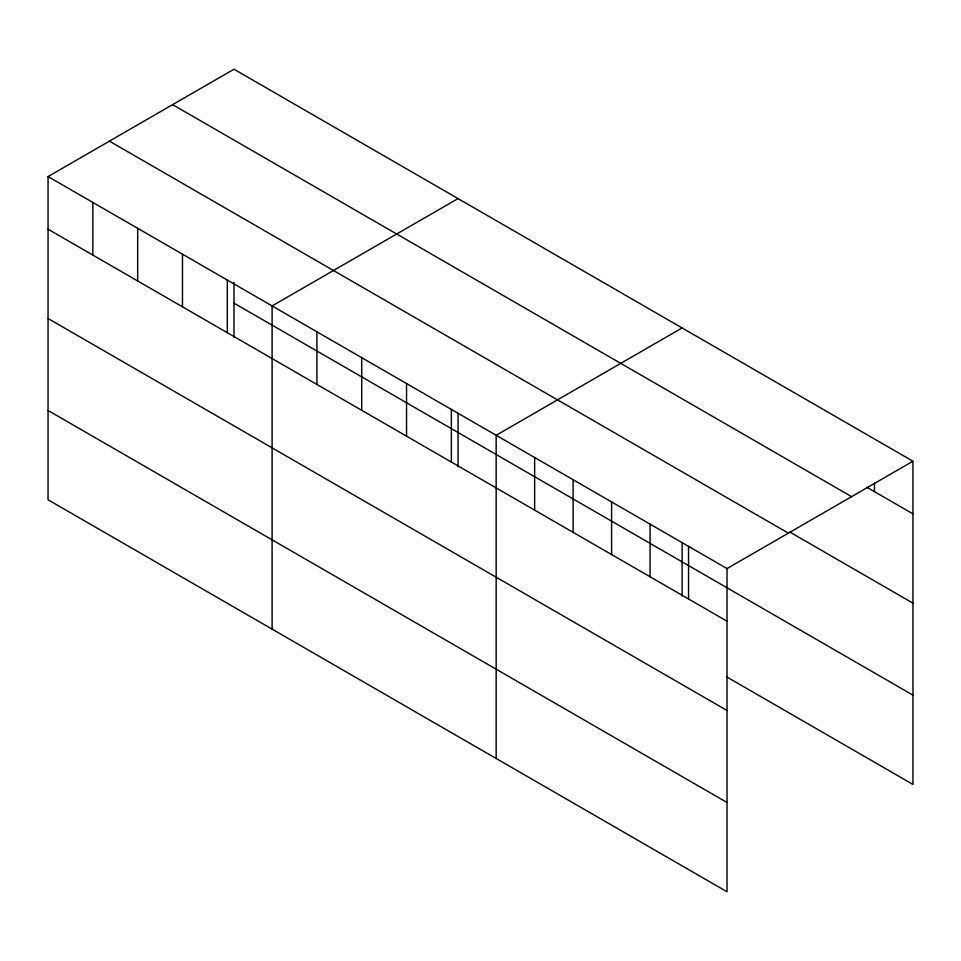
<?xml version="1.0" encoding="UTF-8"?>
<svg xmlns="http://www.w3.org/2000/svg" width="961" height="961" viewBox="0 0 961 961"><rect width="100%" height="100%" fill="white"/><g stroke="black" fill="none" stroke-linecap="round" stroke-linejoin="round"><path stroke-width="1.44" d="M48.05 176.572L727.021 568.576L727.021 891.772L48.05 499.78L48.05 176.572L233.979 69.228L912.95 461.22L912.95 784.428L726.984 677.061M458.049 198.591L272.107 305.934L272.107 629.131M682.106 327.941L496.164 435.297L496.164 758.493M727.021 568.576L912.95 461.22M866.786 487.203L912.95 513.859M172.632 104.653L851.59 496.645M789.834 532.058L912.95 603.148M109.41 141.147L788.368 533.151M233.979 303.135L912.95 695.139M48.05 229.211L727.021 621.202M48.05 318.499L727.021 710.491M48.05 410.491L727.021 802.483M874.474 482.878L874.474 491.648M688.544 546.365L688.544 598.991M682.106 542.569L682.106 596.084M650.068 524.153L650.068 576.78M611.592 501.93L611.592 554.569M573.116 479.719L573.116 532.358M534.64 457.508L534.64 510.147M458.049 413.206L458.049 466.722M451.358 409.422L451.358 462.061M406.539 383.547L406.539 436.186M361.732 357.684L361.732 410.311M316.926 331.809L316.926 384.448M233.979 282.366L233.979 337.371M227.301 280.059L227.301 332.698M182.482 254.197L182.482 306.823M137.675 228.322L137.675 280.96M92.857 202.447L92.857 255.085"/></g></svg>
